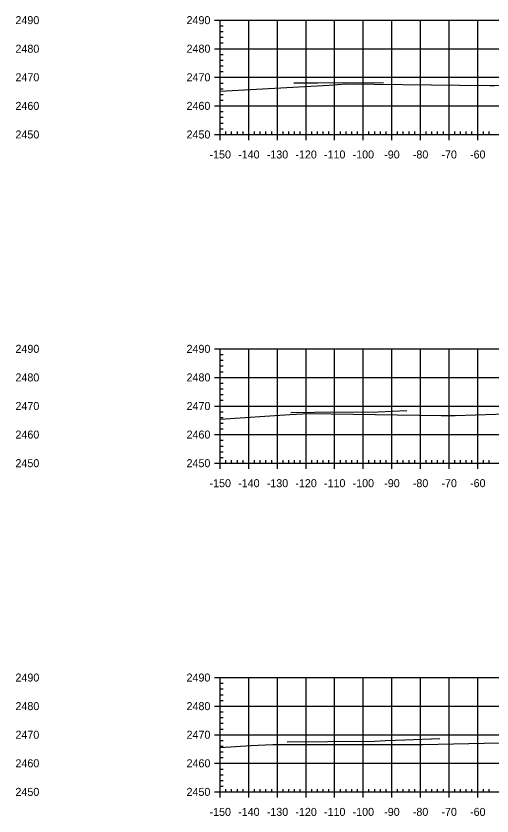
# Model space of a CAD drawing. Extents: x 6943757 to 6978036, y 2273166 to 2280902.
# Drawn here: x 6974778.3 to 6974944.7, y 2277634.6 to 2277914.5 of the extents above; entities that cross this region are included whole.
import ezdxf

# ---------------------------------------------------------------- set-up
doc = ezdxf.new("R2010")
doc.units = 0
for name, color, linetype in [('C-GRID-FRAM', 7, 'Continuous'), ('C-GRID-MAJR', 7, 'Continuous'), ('C-GRID-TEXT', 7, 'Continuous'), ('C-TOPO-MAJR', 7, 'Continuous')]:
    doc.layers.add(name, color=color, linetype=linetype)

msp = doc.modelspace()

# ---------------------------------------------------------------- linework, layer by layer
at = {"layer": 'C-GRID-FRAM'}
for p, q in [((6974847.68, 2277913.05), (6974851.68, 2277913.05)), ((6974849.68, 2277873.05), (6974849.68, 2277913.05)), ((6974849.68, 2277911.05), (6974850.68, 2277911.05)), ((6974849.68, 2277909.05), (6974850.68, 2277909.05)), ((6974849.68, 2277907.05), (6974850.68, 2277907.05)), ((6974849.68, 2277905.05), (6974850.68, 2277905.05)), ((6974847.68, 2277903.05), (6974851.68, 2277903.05)), ((6974849.68, 2277901.05), (6974850.68, 2277901.05)), ((6974849.68, 2277899.05), (6974850.68, 2277899.05)), ((6974849.68, 2277897.05), (6974850.68, 2277897.05)), ((6974849.68, 2277895.05), (6974850.68, 2277895.05)), ((6974847.68, 2277893.05), (6974851.68, 2277893.05)), ((6974849.68, 2277891.05), (6974850.68, 2277891.05)), ((6974849.68, 2277889.05), (6974850.68, 2277889.05)), ((6974849.68, 2277887.05), (6974850.68, 2277887.05)), ((6974847.68, 2277883.05), (6974851.68, 2277883.05)), ((6974849.68, 2277885.05), (6974850.68, 2277885.05)), ((6974849.68, 2277881.05), (6974850.68, 2277881.05)), ((6974849.68, 2277879.05), (6974850.68, 2277879.05)), ((6974849.68, 2277877.05), (6974850.68, 2277877.05)), ((6974849.68, 2277875.05), (6974850.68, 2277875.05)), ((6974849.68, 2277871.05), (6974849.68, 2277875.05)), ((6974859.68, 2277871.05), (6974859.68, 2277875.05)), ((6974869.68, 2277871.05), (6974869.68, 2277875.05)), ((6974879.68, 2277871.05), (6974879.68, 2277875.05)), ((6974889.68, 2277871.05), (6974889.68, 2277875.05)), ((6974899.68, 2277871.05), (6974899.68, 2277875.05)), ((6974909.68, 2277871.05), (6974909.68, 2277875.05)), ((6974919.68, 2277871.05), (6974919.68, 2277875.05)), ((6974929.68, 2277871.05), (6974929.68, 2277875.05)), ((6974939.68, 2277871.05), (6974939.68, 2277875.05)), ((6974847.68, 2277873.05), (6974851.68, 2277873.05)), ((6974849.68, 2277873.05), (6975099.68, 2277873.05)), ((6974851.68, 2277873.05), (6974851.68, 2277874.05)), ((6974853.68, 2277873.05), (6974853.68, 2277874.05)), ((6974855.68, 2277873.05), (6974855.68, 2277874.05)), ((6974857.68, 2277873.05), (6974857.68, 2277874.05)), ((6974861.68, 2277873.05), (6974861.68, 2277874.05)), ((6974863.68, 2277873.05), (6974863.68, 2277874.05)), ((6974865.68, 2277873.05), (6974865.68, 2277874.05)), ((6974867.68, 2277873.05), (6974867.68, 2277874.05)), ((6974871.68, 2277873.05), (6974871.68, 2277874.05)), ((6974873.68, 2277873.05), (6974873.68, 2277874.05)), ((6974875.68, 2277873.05), (6974875.68, 2277874.05)), ((6974877.68, 2277873.05), (6974877.68, 2277874.05)), ((6974881.68, 2277873.05), (6974881.68, 2277874.05)), ((6974883.68, 2277873.05), (6974883.68, 2277874.05)), ((6974885.68, 2277873.05), (6974885.68, 2277874.05)), ((6974887.68, 2277873.05), (6974887.68, 2277874.05)), ((6974891.68, 2277873.05), (6974891.68, 2277874.05)), ((6974893.68, 2277873.05), (6974893.68, 2277874.05)), ((6974895.68, 2277873.05), (6974895.68, 2277874.05)), ((6974897.68, 2277873.05), (6974897.68, 2277874.05)), ((6974901.68, 2277873.05), (6974901.68, 2277874.05)), ((6974903.68, 2277873.05), (6974903.68, 2277874.05)), ((6974905.68, 2277873.05), (6974905.68, 2277874.05)), ((6974907.68, 2277873.05), (6974907.68, 2277874.05)), ((6974911.68, 2277873.05), (6974911.68, 2277874.05)), ((6974913.68, 2277873.05), (6974913.68, 2277874.05)), ((6974915.68, 2277873.05), (6974915.68, 2277874.05)), ((6974917.68, 2277873.05), (6974917.68, 2277874.05)), ((6974921.68, 2277873.05), (6974921.68, 2277874.05)), ((6974923.68, 2277873.05), (6974923.68, 2277874.05)), ((6974925.68, 2277873.05), (6974925.68, 2277874.05)), ((6974927.68, 2277873.05), (6974927.68, 2277874.05)), ((6974931.68, 2277873.05), (6974931.68, 2277874.05)), ((6974933.68, 2277873.05), (6974933.68, 2277874.05)), ((6974935.68, 2277873.05), (6974935.68, 2277874.05)), ((6974937.68, 2277873.05), (6974937.68, 2277874.05)), ((6974941.68, 2277873.05), (6974941.68, 2277874.05)), ((6974943.68, 2277873.05), (6974943.68, 2277874.05)), ((6974847.68, 2277798.05), (6974851.68, 2277798.05)), ((6974849.68, 2277758.05), (6974849.68, 2277798.05)), ((6974849.68, 2277796.05), (6974850.68, 2277796.05)), ((6974849.68, 2277794.05), (6974850.68, 2277794.05)), ((6974849.68, 2277792.05), (6974850.68, 2277792.05)), ((6974847.68, 2277788.05), (6974851.68, 2277788.05)), ((6974849.68, 2277790.05), (6974850.68, 2277790.05)), ((6974849.68, 2277786.05), (6974850.68, 2277786.05)), ((6974849.68, 2277784.05), (6974850.68, 2277784.05)), ((6974849.68, 2277782.05), (6974850.68, 2277782.05)), ((6974849.68, 2277780.05), (6974850.68, 2277780.05)), ((6974847.68, 2277778.05), (6974851.68, 2277778.05)), ((6974849.68, 2277776.05), (6974850.68, 2277776.05)), ((6974849.68, 2277774.05), (6974850.68, 2277774.05)), ((6974849.68, 2277772.05), (6974850.68, 2277772.05)), ((6974847.68, 2277768.05), (6974851.68, 2277768.05)), ((6974849.68, 2277770.05), (6974850.68, 2277770.05)), ((6974849.68, 2277766.05), (6974850.68, 2277766.05)), ((6974849.68, 2277764.05), (6974850.68, 2277764.05)), ((6974849.68, 2277762.05), (6974850.68, 2277762.05)), ((6974849.68, 2277760.05), (6974850.68, 2277760.05)), ((6974849.68, 2277756.05), (6974849.68, 2277760.05)), ((6974859.68, 2277756.05), (6974859.68, 2277760.05)), ((6974869.68, 2277756.05), (6974869.68, 2277760.05)), ((6974879.68, 2277756.05), (6974879.68, 2277760.05)), ((6974889.68, 2277756.05), (6974889.68, 2277760.05)), ((6974899.68, 2277756.05), (6974899.68, 2277760.05)), ((6974909.68, 2277756.05), (6974909.68, 2277760.05)), ((6974919.68, 2277756.05), (6974919.68, 2277760.05)), ((6974929.68, 2277756.05), (6974929.68, 2277760.05)), ((6974939.68, 2277756.05), (6974939.68, 2277760.05)), ((6974847.68, 2277758.05), (6974851.68, 2277758.05)), ((6974849.68, 2277758.05), (6975099.68, 2277758.05)), ((6974851.68, 2277758.05), (6974851.68, 2277759.05)), ((6974853.68, 2277758.05), (6974853.68, 2277759.05)), ((6974855.68, 2277758.05), (6974855.68, 2277759.05)), ((6974857.68, 2277758.05), (6974857.68, 2277759.05)), ((6974861.68, 2277758.05), (6974861.68, 2277759.05)), ((6974863.68, 2277758.05), (6974863.68, 2277759.05)), ((6974865.68, 2277758.05), (6974865.68, 2277759.05)), ((6974867.68, 2277758.05), (6974867.68, 2277759.05)), ((6974871.68, 2277758.05), (6974871.68, 2277759.05)), ((6974873.68, 2277758.05), (6974873.68, 2277759.05)), ((6974875.68, 2277758.05), (6974875.68, 2277759.05)), ((6974877.68, 2277758.05), (6974877.68, 2277759.05)), ((6974881.68, 2277758.05), (6974881.68, 2277759.05)), ((6974883.68, 2277758.05), (6974883.68, 2277759.05)), ((6974885.68, 2277758.05), (6974885.68, 2277759.05)), ((6974887.68, 2277758.05), (6974887.68, 2277759.05)), ((6974891.68, 2277758.05), (6974891.68, 2277759.05)), ((6974893.68, 2277758.05), (6974893.68, 2277759.05)), ((6974895.68, 2277758.05), (6974895.68, 2277759.05)), ((6974897.68, 2277758.05), (6974897.68, 2277759.05)), ((6974901.68, 2277758.05), (6974901.68, 2277759.05)), ((6974903.68, 2277758.05), (6974903.68, 2277759.05)), ((6974905.68, 2277758.05), (6974905.68, 2277759.05)), ((6974907.68, 2277758.05), (6974907.68, 2277759.05)), ((6974911.68, 2277758.05), (6974911.68, 2277759.05)), ((6974913.68, 2277758.05), (6974913.68, 2277759.05)), ((6974915.68, 2277758.05), (6974915.68, 2277759.05)), ((6974917.68, 2277758.05), (6974917.68, 2277759.05)), ((6974921.68, 2277758.05), (6974921.68, 2277759.05)), ((6974923.68, 2277758.05), (6974923.68, 2277759.05)), ((6974925.68, 2277758.05), (6974925.68, 2277759.05)), ((6974927.68, 2277758.05), (6974927.68, 2277759.05)), ((6974931.68, 2277758.05), (6974931.68, 2277759.05)), ((6974933.68, 2277758.05), (6974933.68, 2277759.05)), ((6974935.68, 2277758.05), (6974935.68, 2277759.05)), ((6974937.68, 2277758.05), (6974937.68, 2277759.05)), ((6974941.68, 2277758.05), (6974941.68, 2277759.05)), ((6974943.68, 2277758.05), (6974943.68, 2277759.05)), ((6974847.68, 2277683.05), (6974851.68, 2277683.05)), ((6974849.68, 2277643.05), (6974849.68, 2277683.05)), ((6974849.68, 2277681.05), (6974850.68, 2277681.05)), ((6974849.68, 2277679.05), (6974850.68, 2277679.05)), ((6974849.68, 2277677.05), (6974850.68, 2277677.05)), ((6974847.68, 2277673.05), (6974851.68, 2277673.05)), ((6974849.68, 2277675.05), (6974850.68, 2277675.05)), ((6974849.68, 2277671.05), (6974850.68, 2277671.05)), ((6974849.68, 2277669.05), (6974850.68, 2277669.05)), ((6974849.68, 2277667.05), (6974850.68, 2277667.05)), ((6974849.68, 2277665.05), (6974850.68, 2277665.05)), ((6974847.68, 2277663.05), (6974851.68, 2277663.05)), ((6974849.68, 2277661.05), (6974850.68, 2277661.05)), ((6974849.68, 2277659.05), (6974850.68, 2277659.05)), ((6974849.68, 2277657.05), (6974850.68, 2277657.05)), ((6974849.68, 2277655.05), (6974850.68, 2277655.05)), ((6974847.68, 2277653.05), (6974851.68, 2277653.05)), ((6974849.68, 2277651.05), (6974850.68, 2277651.05)), ((6974849.68, 2277649.05), (6974850.68, 2277649.05)), ((6974849.68, 2277647.05), (6974850.68, 2277647.05)), ((6974849.68, 2277645.05), (6974850.68, 2277645.05)), ((6974849.68, 2277641.05), (6974849.68, 2277645.05)), ((6974859.68, 2277641.05), (6974859.68, 2277645.05)), ((6974869.68, 2277641.05), (6974869.68, 2277645.05)), ((6974879.68, 2277641.05), (6974879.68, 2277645.05)), ((6974889.68, 2277641.05), (6974889.68, 2277645.05)), ((6974899.68, 2277641.05), (6974899.68, 2277645.05)), ((6974909.68, 2277641.05), (6974909.68, 2277645.05)), ((6974919.68, 2277641.05), (6974919.68, 2277645.05)), ((6974929.68, 2277641.05), (6974929.68, 2277645.05)), ((6974939.68, 2277641.05), (6974939.68, 2277645.05)), ((6974847.68, 2277643.05), (6974851.68, 2277643.05)), ((6974849.68, 2277643.05), (6975099.68, 2277643.05)), ((6974851.68, 2277643.05), (6974851.68, 2277644.05)), ((6974853.68, 2277643.05), (6974853.68, 2277644.05)), ((6974855.68, 2277643.05), (6974855.68, 2277644.05)), ((6974857.68, 2277643.05), (6974857.68, 2277644.05)), ((6974861.68, 2277643.05), (6974861.68, 2277644.05)), ((6974863.68, 2277643.05), (6974863.68, 2277644.05)), ((6974865.68, 2277643.05), (6974865.68, 2277644.05)), ((6974867.68, 2277643.05), (6974867.68, 2277644.05)), ((6974871.68, 2277643.05), (6974871.68, 2277644.05)), ((6974873.68, 2277643.05), (6974873.68, 2277644.05)), ((6974875.68, 2277643.05), (6974875.68, 2277644.05)), ((6974877.68, 2277643.05), (6974877.68, 2277644.05)), ((6974881.68, 2277643.05), (6974881.68, 2277644.05)), ((6974883.68, 2277643.05), (6974883.68, 2277644.05)), ((6974885.68, 2277643.05), (6974885.68, 2277644.05)), ((6974887.68, 2277643.05), (6974887.68, 2277644.05)), ((6974891.68, 2277643.05), (6974891.68, 2277644.05)), ((6974893.68, 2277643.05), (6974893.68, 2277644.05)), ((6974895.68, 2277643.05), (6974895.68, 2277644.05)), ((6974897.68, 2277643.05), (6974897.68, 2277644.05)), ((6974901.68, 2277643.05), (6974901.68, 2277644.05)), ((6974903.68, 2277643.05), (6974903.68, 2277644.05)), ((6974905.68, 2277643.05), (6974905.68, 2277644.05)), ((6974907.68, 2277643.05), (6974907.68, 2277644.05)), ((6974911.68, 2277643.05), (6974911.68, 2277644.05)), ((6974913.68, 2277643.05), (6974913.68, 2277644.05)), ((6974915.68, 2277643.05), (6974915.68, 2277644.05)), ((6974917.68, 2277643.05), (6974917.68, 2277644.05)), ((6974921.68, 2277643.05), (6974921.68, 2277644.05)), ((6974923.68, 2277643.05), (6974923.68, 2277644.05)), ((6974925.68, 2277643.05), (6974925.68, 2277644.05)), ((6974927.68, 2277643.05), (6974927.68, 2277644.05)), ((6974931.68, 2277643.05), (6974931.68, 2277644.05)), ((6974933.68, 2277643.05), (6974933.68, 2277644.05)), ((6974935.68, 2277643.05), (6974935.68, 2277644.05)), ((6974937.68, 2277643.05), (6974937.68, 2277644.05)), ((6974941.68, 2277643.05), (6974941.68, 2277644.05)), ((6974943.68, 2277643.05), (6974943.68, 2277644.05))]:
    msp.add_line(p, q, dxfattribs=at)
at = {"layer": 'C-GRID-MAJR'}
for p, q in [((6974849.68, 2277913.05), (6975099.68, 2277913.05)), ((6974849.68, 2277873.05), (6974849.68, 2277913.05)), ((6974859.68, 2277873.05), (6974859.68, 2277913.05)), ((6974869.68, 2277873.05), (6974869.68, 2277913.05)), ((6974879.68, 2277873.05), (6974879.68, 2277913.05)), ((6974889.68, 2277873.05), (6974889.68, 2277913.05)), ((6974899.68, 2277873.05), (6974899.68, 2277913.05)), ((6974909.68, 2277873.05), (6974909.68, 2277913.05)), ((6974919.68, 2277873.05), (6974919.68, 2277913.05)), ((6974929.68, 2277873.05), (6974929.68, 2277913.05)), ((6974939.68, 2277873.05), (6974939.68, 2277913.05)), ((6974849.68, 2277903.05), (6975099.68, 2277903.05)), ((6974849.68, 2277893.05), (6975099.68, 2277893.05)), ((6974849.68, 2277883.05), (6975099.68, 2277883.05)), ((6974849.68, 2277873.05), (6975099.68, 2277873.05)), ((6974849.68, 2277798.05), (6975099.68, 2277798.05)), ((6974849.68, 2277758.05), (6974849.68, 2277798.05)), ((6974859.68, 2277758.05), (6974859.68, 2277798.05)), ((6974869.68, 2277758.05), (6974869.68, 2277798.05)), ((6974879.68, 2277758.05), (6974879.68, 2277798.05)), ((6974889.68, 2277758.05), (6974889.68, 2277798.05)), ((6974899.68, 2277758.05), (6974899.68, 2277798.05)), ((6974909.68, 2277758.05), (6974909.68, 2277798.05)), ((6974919.68, 2277758.05), (6974919.68, 2277798.05)), ((6974929.68, 2277758.05), (6974929.68, 2277798.05)), ((6974939.68, 2277758.05), (6974939.68, 2277798.05)), ((6974849.68, 2277788.05), (6975099.68, 2277788.05)), ((6974849.68, 2277778.05), (6975099.68, 2277778.05)), ((6974849.68, 2277768.05), (6975099.68, 2277768.05)), ((6974849.68, 2277758.05), (6975099.68, 2277758.05)), ((6974849.68, 2277683.05), (6975099.68, 2277683.05)), ((6974849.68, 2277643.05), (6974849.68, 2277683.05)), ((6974859.68, 2277643.05), (6974859.68, 2277683.05)), ((6974869.68, 2277643.05), (6974869.68, 2277683.05)), ((6974879.68, 2277643.05), (6974879.68, 2277683.05)), ((6974889.68, 2277643.05), (6974889.68, 2277683.05)), ((6974899.68, 2277643.05), (6974899.68, 2277683.05)), ((6974909.68, 2277643.05), (6974909.68, 2277683.05)), ((6974919.68, 2277643.05), (6974919.68, 2277683.05)), ((6974929.68, 2277643.05), (6974929.68, 2277683.05)), ((6974939.68, 2277643.05), (6974939.68, 2277683.05)), ((6974849.68, 2277673.05), (6975099.68, 2277673.05)), ((6974849.68, 2277663.05), (6975099.68, 2277663.05)), ((6974849.68, 2277653.05), (6975099.68, 2277653.05)), ((6974849.68, 2277643.05), (6975099.68, 2277643.05))]:
    msp.add_line(p, q, dxfattribs=at)
at = {"layer": 'C-TOPO-MAJR'}
for points in [[(6974849.68, 2277888.18), (6974887.74, 2277890.35), (6974893.54, 2277890.73), (6974933.27, 2277890.26), (6974943.95, 2277890.14), (6974945.51, 2277890.19), (6974994.36, 2277891.67), (6975003.29, 2277891.87), (6975044.76, 2277892.9), (6975061.06, 2277893.28), (6975095.17, 2277894.01), (6975099.68, 2277894.15)], [(6974875.43, 2277891.14), (6974883.65, 2277891.11), (6974906.77, 2277891.26)], [(6974849.68, 2277773.5), (6974874.04, 2277775.03), (6974880.79, 2277775.41), (6974926.91, 2277774.78), (6974931.19, 2277774.71), (6974931.82, 2277774.73), (6974981.6, 2277776.41), (6974989.59, 2277776.61), (6975032, 2277777.6), (6975047.37, 2277778.01), (6975082.41, 2277778.96), (6975099.68, 2277779.46)], [(6974874.38, 2277775.79), (6974882.74, 2277775.84), (6974904.92, 2277776.03), (6974914.9, 2277776.48)], [(6974849.68, 2277658.63), (6974860.35, 2277659.22), (6974868.03, 2277659.6), (6974918.13, 2277659.57), (6974918.44, 2277659.57), (6974920.56, 2277659.62), (6974968.84, 2277660.66), (6974975.9, 2277660.86), (6975019.25, 2277662.09), (6975033.68, 2277662.5), (6975069.65, 2277663.44), (6975091.45, 2277664.07), (6975099.68, 2277664.36)], [(6974873.12, 2277660.53), (6974887.31, 2277660.68), (6974903.63, 2277660.82), (6974907.51, 2277661), (6974914.18, 2277661.23), (6974926.5, 2277661.78)]]:
    msp.add_lwpolyline(points, dxfattribs=at)

# ---------------------------------------------------------------- texts
at = {"layer": 'C-GRID-FRAM'}
for p in [(6974849.68, 2277873.05), (6974849.68, 2277758.05), (6974849.68, 2277643.05)]:
    msp.add_text('-', height=0.002, dxfattribs=at).set_placement(p)
at = {"layer": 'C-GRID-TEXT'}
for s, p in [('2490', (6974778.13, 2277911.65)), ('2490', (6974837.93, 2277911.65)), ('2480', (6974778.13, 2277901.65)), ('2480', (6974837.93, 2277901.65)), ('2470', (6974778.13, 2277891.65)), ('2470', (6974837.93, 2277891.65)), ('2460', (6974778.13, 2277881.65)), ('2460', (6974837.93, 2277881.65)), ('2450', (6974778.13, 2277871.65)), ('2450', (6974837.93, 2277871.65)), ('-150', (6974845.96, 2277864.65)), ('-140', (6974855.96, 2277864.65)), ('-130', (6974865.96, 2277864.65)), ('-120', (6974875.96, 2277864.65)), ('-110', (6974885.96, 2277864.65)), ('-100', (6974895.96, 2277864.65)), ('-90', (6974907.01, 2277864.65)), ('-80', (6974917.01, 2277864.65)), ('-70', (6974927.01, 2277864.65)), ('-60', (6974937.01, 2277864.65)), ('2490', (6974778.13, 2277796.65)), ('2490', (6974837.93, 2277796.65)), ('2480', (6974778.13, 2277786.65)), ('2480', (6974837.93, 2277786.65)), ('2470', (6974778.13, 2277776.65)), ('2470', (6974837.93, 2277776.65)), ('2460', (6974778.13, 2277766.65)), ('2460', (6974837.93, 2277766.65)), ('2450', (6974778.13, 2277756.65)), ('2450', (6974837.93, 2277756.65)), ('-150', (6974845.96, 2277749.65)), ('-140', (6974855.96, 2277749.65)), ('-130', (6974865.96, 2277749.65)), ('-120', (6974875.96, 2277749.65)), ('-110', (6974885.96, 2277749.65)), ('-100', (6974895.96, 2277749.65)), ('-90', (6974907.01, 2277749.65)), ('-80', (6974917.01, 2277749.65)), ('-70', (6974927.01, 2277749.65)), ('-60', (6974937.01, 2277749.65)), ('2490', (6974778.13, 2277681.65)), ('2490', (6974837.93, 2277681.65)), ('2480', (6974778.13, 2277671.65)), ('2480', (6974837.93, 2277671.65)), ('2470', (6974778.13, 2277661.65)), ('2470', (6974837.93, 2277661.65)), ('2460', (6974778.13, 2277651.65)), ('2460', (6974837.93, 2277651.65)), ('2450', (6974778.13, 2277641.65)), ('2450', (6974837.93, 2277641.65)), ('-150', (6974845.96, 2277634.65)), ('-140', (6974855.96, 2277634.65)), ('-130', (6974865.96, 2277634.65)), ('-120', (6974875.96, 2277634.65)), ('-110', (6974885.96, 2277634.65)), ('-100', (6974895.96, 2277634.65)), ('-90', (6974907.01, 2277634.65)), ('-80', (6974917.01, 2277634.65)), ('-70', (6974927.01, 2277634.65)), ('-60', (6974937.01, 2277634.65))]:
    msp.add_text(s, height=2.8, dxfattribs=at).set_placement(p)

doc.saveas('drawing.dxf')
